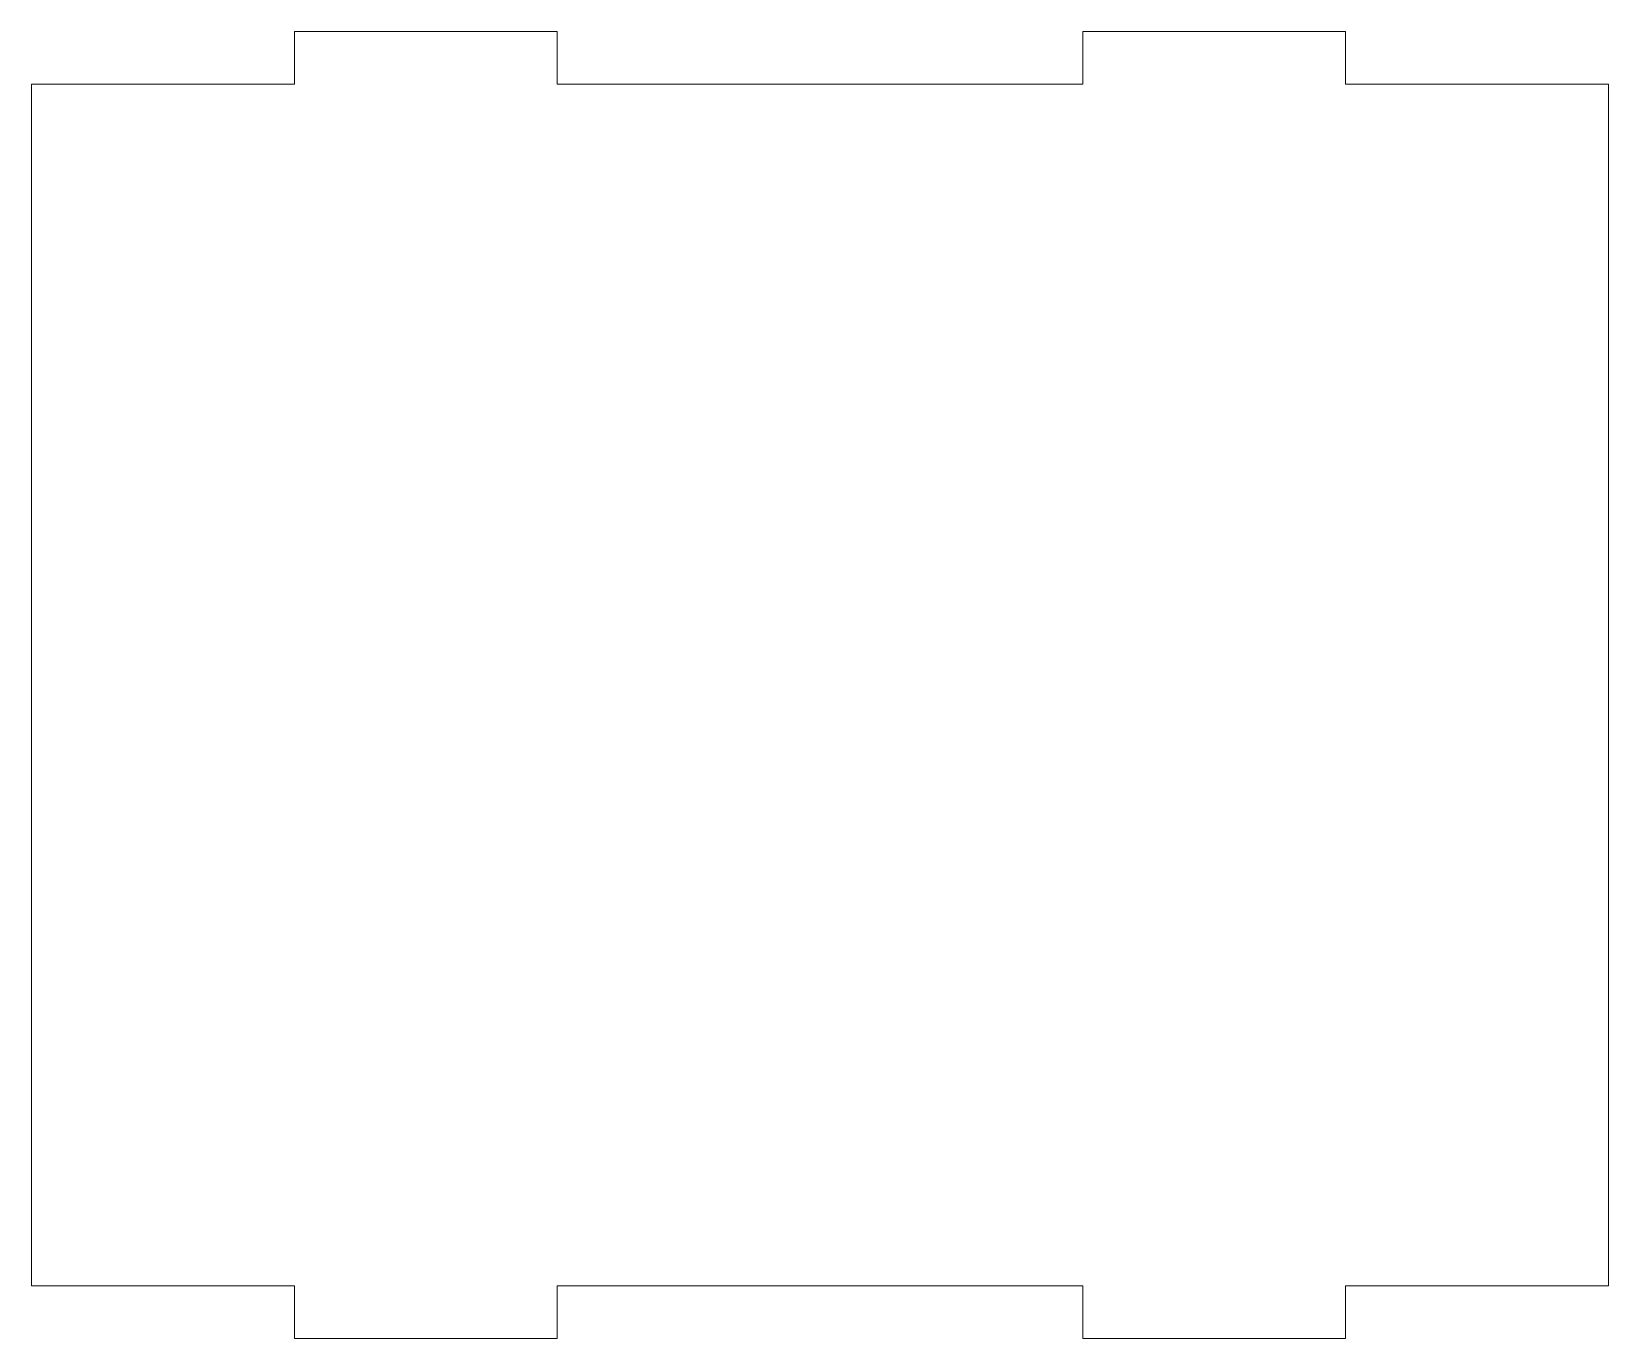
# Model space of a CAD drawing. Header units: millimetres. Extents: x -105 to 357, y -234 to 149.
# Drawn here: x -54.9 to 35.1, y -210.6 to -136 of the extents above; entities that cross this region are included whole.
import ezdxf

# ---------------------------------------------------------------- set-up
doc = ezdxf.new("R2010")
doc.units = ezdxf.units.MM
doc.header["$MEASUREMENT"] = 0
doc.layers.add('layer 1', color=7, linetype='Continuous')

msp = doc.modelspace()

# ---------------------------------------------------------------- linework, layer by layer
at = {"layer": 'layer 1', "color": 1, "lineweight": 9}
msp.add_open_spline([(-54.9, -138.9969), (-54.9, -138.9969), (-54.9, -207.5969), (-54.9, -207.5969), (-54.9, -207.5969), (-54.9, -207.5969), (-39.9, -207.5969), (-39.9, -207.5969), (-39.9, -207.5969), (-39.9, -207.5969), (-39.9, -210.5969), (-39.9, -210.5969), (-39.9, -210.5969), (-39.9, -210.5969), (-24.9, -210.5969), (-24.9, -210.5969), (-24.9, -210.5969), (-24.9, -210.5969), (-24.9, -207.5969), (-24.9, -207.5969), (-24.9, -207.5969), (-24.9, -207.5969), (5.1, -207.5969), (5.1, -207.5969), (5.1, -207.5969), (5.1, -207.5969), (5.1, -210.5969), (5.1, -210.5969), (5.1, -210.5969), (5.1, -210.5969), (20.1, -210.5969), (20.1, -210.5969), (20.1, -210.5969), (20.1, -210.5969), (20.1, -207.5969), (20.1, -207.5969), (20.1, -207.5969), (20.1, -207.5969), (35.1, -207.5969), (35.1, -207.5969), (35.1, -207.5969), (35.1, -207.5969), (35.1, -138.9969), (35.1, -138.9969), (35.1, -138.9969), (35.1, -138.9969), (20.1, -138.9969), (20.1, -138.9969), (20.1, -138.9969), (20.1, -138.9969), (20.1, -135.9969), (20.1, -135.9969), (20.1, -135.9969), (20.1, -135.9969), (5.1, -135.9969), (5.1, -135.9969), (5.1, -135.9969), (5.1, -135.9969), (5.1, -138.9969), (5.1, -138.9969), (5.1, -138.9969), (5.1, -138.9969), (-24.9, -138.9969), (-24.9, -138.9969), (-24.9, -138.9969), (-24.9, -138.9969), (-24.9, -135.9969), (-24.9, -135.9969), (-24.9, -135.9969), (-24.9, -135.9969), (-39.9, -135.9969), (-39.9, -135.9969), (-39.9, -135.9969), (-39.9, -135.9969), (-39.9, -138.9969), (-39.9, -138.9969), (-39.9, -138.9969), (-39.9, -138.9969), (-54.9, -138.9969), (-54.9, -138.9969)], degree=3, knots=[0, 0, 0, 0, 0.047619, 0.047619, 0.047619, 0.047619, 0.0952381, 0.0952381, 0.0952381, 0.0952381, 0.1428571, 0.1428571, 0.1428571, 0.1428571, 0.1904762, 0.1904762, 0.1904762, 0.1904762, 0.2380952, 0.2380952, 0.2380952, 0.2380952, 0.2857143, 0.2857143, 0.2857143, 0.2857143, 0.3333333, 0.3333333, 0.3333333, 0.3333333, 0.3809524, 0.3809524, 0.3809524, 0.3809524, 0.4285714, 0.4285714, 0.4285714, 0.4285714, 0.4761905, 0.4761905, 0.4761905, 0.4761905, 0.5238095, 0.5238095, 0.5238095, 0.5238095, 0.5714286, 0.5714286, 0.5714286, 0.5714286, 0.6190476, 0.6190476, 0.6190476, 0.6190476, 0.6666667, 0.6666667, 0.6666667, 0.6666667, 0.7142857, 0.7142857, 0.7142857, 0.7142857, 0.7619048, 0.7619048, 0.7619048, 0.7619048, 0.8095238, 0.8095238, 0.8095238, 0.8095238, 0.8571429, 0.8571429, 0.8571429, 0.8571429, 0.9047619, 0.9047619, 0.9047619, 0.9047619, 1, 1, 1, 1], dxfattribs=at)

doc.saveas('drawing.dxf')
